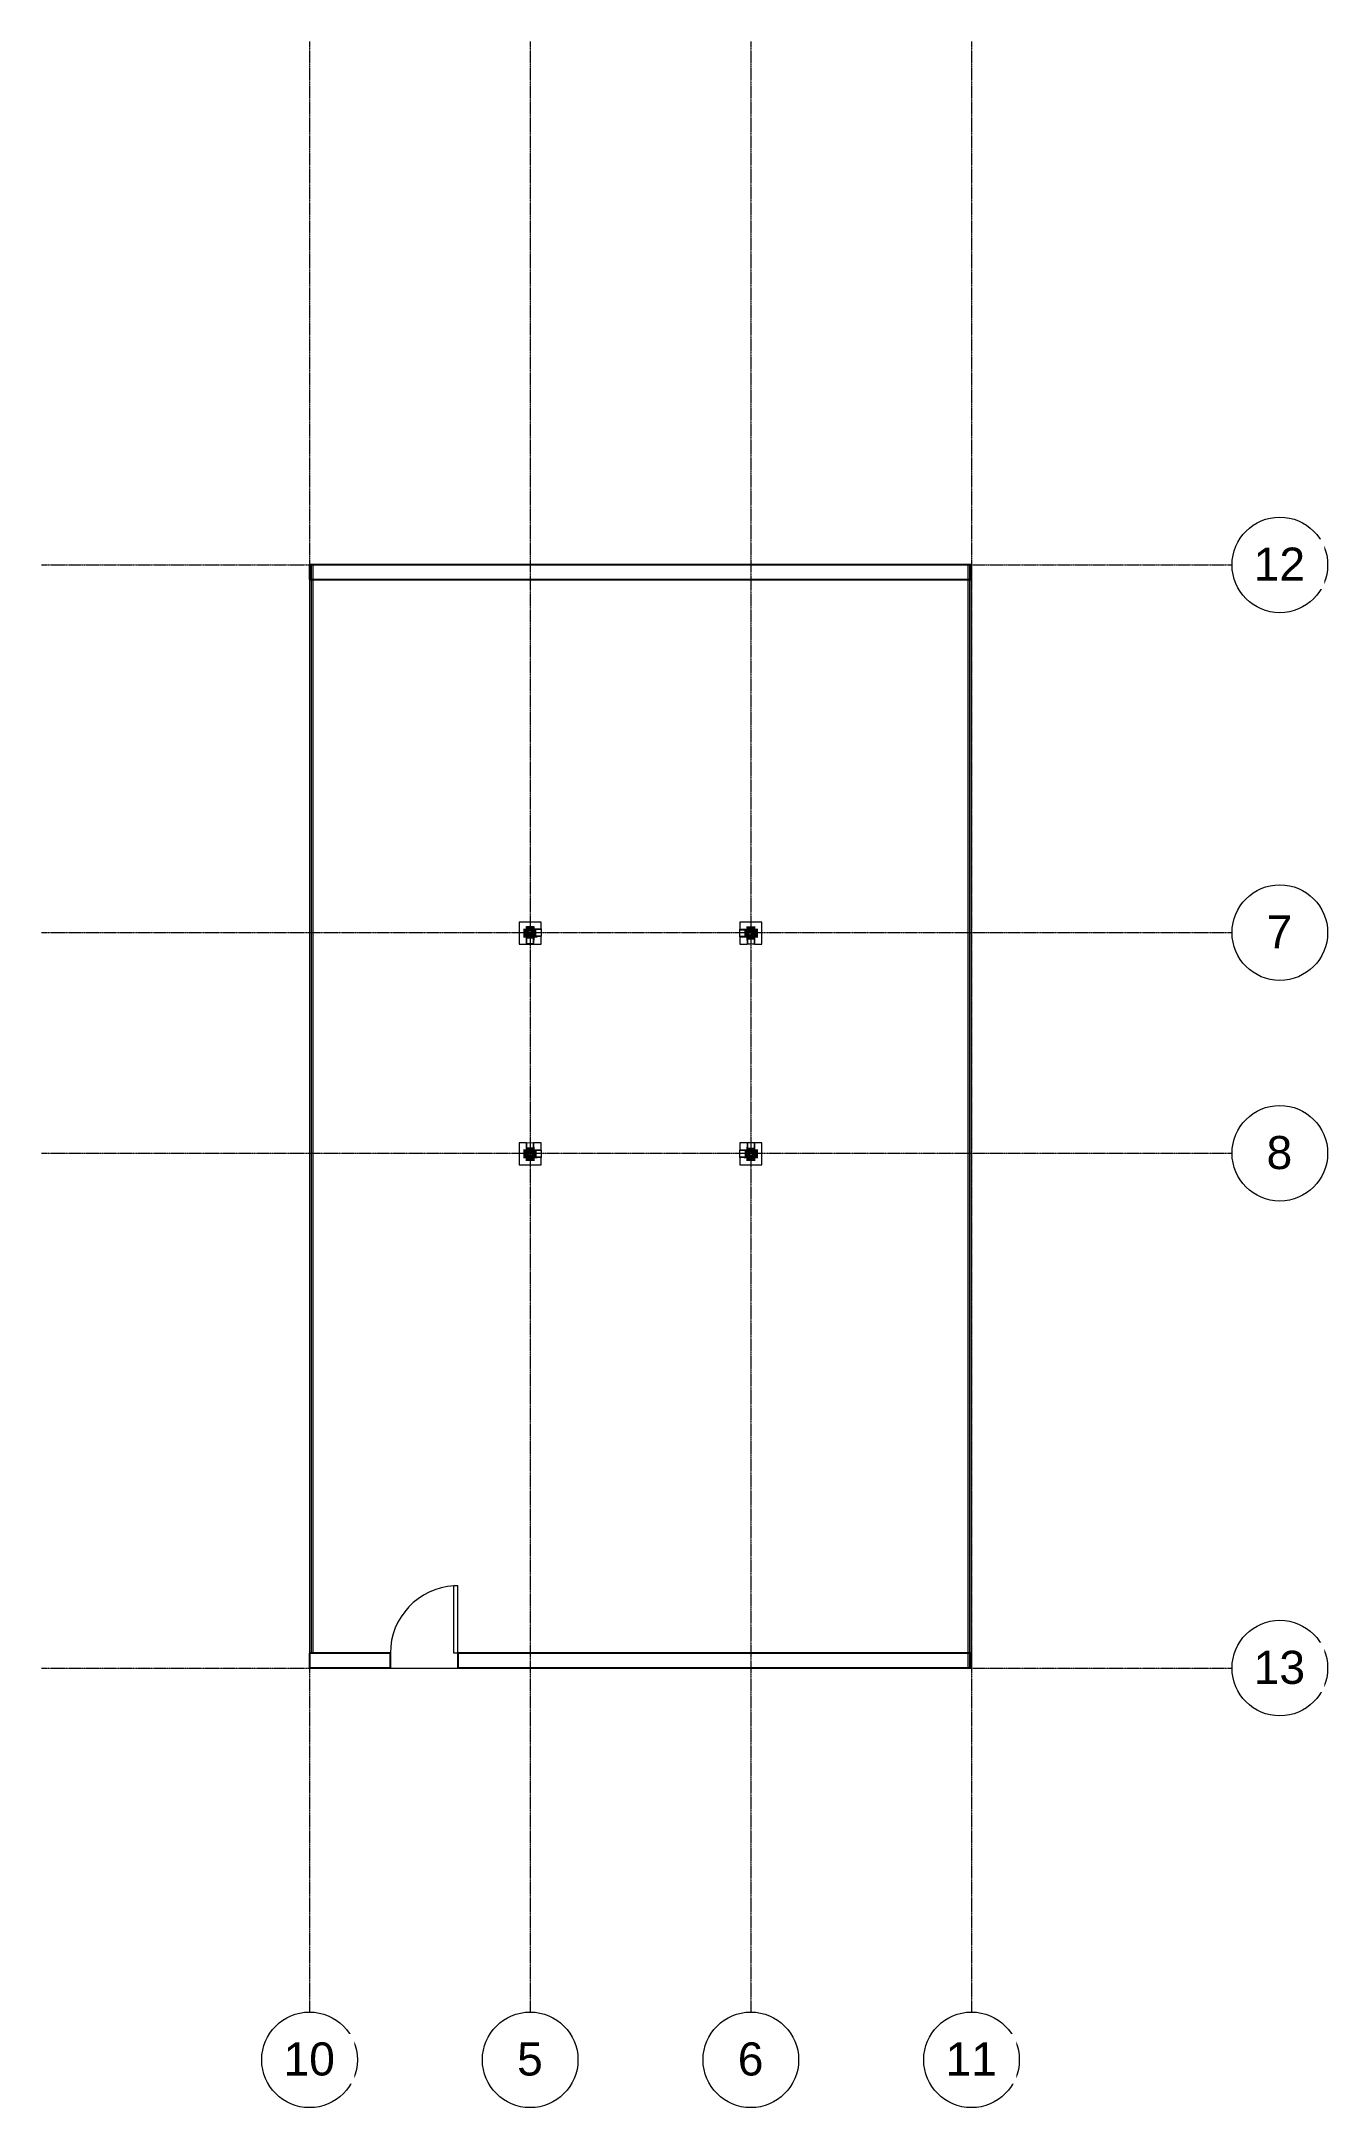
# Model space of a CAD drawing. Header units: millimetres. Extents: x -8908 to 8580, y -7342 to 20754.
import ezdxf

# ---------------------------------------------------------------- set-up
doc = ezdxf.new("R2010")
doc.units = ezdxf.units.MM
doc.linetypes.add('Grid Line', pattern=[22.225, 12.7, -3.175, 3.175, -3.175])
for name, color, linetype, lineweight in [('A-DOOR', 31, 'Continuous', 9), ('A-FLOR', 192, 'Continuous', 9), ('A-GLAZ-CURT', 52, 'Continuous', 9), ('A-WALL', 113, 'Continuous', 9), ('S-COLS', 52, 'Continuous', 9), ('S-COLS-SYMB', 171, 'Continuous', 70), ('S-GRID', 1, 'Continuous', 9), ('S-GRID-IDEN', 1, 'Continuous', 9)]:
    doc.layers.add(name, color=color, linetype=linetype, lineweight=lineweight)
doc.styles.add('Arial', font='arial.ttf', dxfattribs={"height": 450})

# ---------------------------------------------------------------- blocks, each defined once
blk = doc.blocks.new('steel_foundation - B50x50x1_75-303696-Level 1')
at = {"layer": 'S-COLS'}
for p, q in [((150, 150), (-150, 150)), ((-150, 150), (-150, -150)), ((150, 56), (150, 150)), ((-150, -150), (150, -150)), ((150, -150), (150, -44))]:
    blk.add_line(p, q, dxfattribs=at)
at = {"layer": 'S-COLS-SYMB'}
for p, q in [((-60, 60), (-60, -60)), ((-60, 60), (60, 60)), ((60, 60), (60, 57)), ((-60, -60), (-51, -60)), ((49, -60), (60, -60)), ((60, -43), (60, -60))]:
    blk.add_line(p, q, dxfattribs=at)
blk = doc.blocks.new('steel_foundation - B50x50x1_75-V1-Level 1')
at = {"layer": 'S-COLS'}
for p, q in [((150, 150), (-150, 150)), ((-150, 150), (-150, 51)), ((150, -150), (150, 150)), ((-150, -49), (-150, -150)), ((-150, -150), (-50, -150)), ((50, -150), (150, -150))]:
    blk.add_line(p, q, dxfattribs=at)
at = {"layer": 'S-COLS-SYMB'}
for p, q in [((-60, 60), (-60, 51)), ((-60, 60), (60, 60)), ((60, 60), (60, -60)), ((-60, -49), (-60, -60)), ((-60, -60), (-50, -60)), ((50, -60), (60, -60))]:
    blk.add_line(p, q, dxfattribs=at)
blk = doc.blocks.new('steel_foundation - B50x50x1_75-V2-Level 1')
at = {"layer": 'S-COLS'}
for p, q in [((-50, 150), (-150, 150)), ((-150, 150), (-150, 50)), ((150, 150), (50, 150)), ((150, -150), (150, 150)), ((-150, -50), (-150, -150)), ((-150, -150), (150, -150))]:
    blk.add_line(p, q, dxfattribs=at)
at = {"layer": 'S-COLS-SYMB'}
for p, q in [((-60, 60), (-60, 50)), ((-60, 60), (-50, 60)), ((50, 60), (60, 60)), ((60, 60), (60, -60)), ((-60, -50), (-60, -60)), ((-60, -60), (60, -60))]:
    blk.add_line(p, q, dxfattribs=at)
blk = doc.blocks.new('steel_foundation - B50x50x1_75-V3-Level 1')
at = {"layer": 'S-COLS'}
for p, q in [((-51, 150), (-150, 150)), ((-150, 150), (-150, -150)), ((150, 150), (49, 150)), ((150, 50), (150, 150)), ((-150, -150), (150, -150)), ((150, -150), (150, -50))]:
    blk.add_line(p, q, dxfattribs=at)
at = {"layer": 'S-COLS-SYMB'}
for p, q in [((-60, 60), (-60, -60)), ((-60, 60), (-51, 60)), ((49, 60), (60, 60)), ((60, 60), (60, 50)), ((-60, -60), (60, -60)), ((60, -50), (60, -60))]:
    blk.add_line(p, q, dxfattribs=at)
blk = doc.blocks.new('supporter_column_2 - B50x50x1_75-303819-Level 1')
at = {"layer": 'S-COLS'}
for p, q in [((-151, 45), (-151, 50)), ((-51, 50), (-151, 50)), ((-151, -45), (-151, 45)), ((-51, 45), (-151, 45)), ((-51, 50), (-51, 45)), ((-51, 45), (-51, -45)), ((-50, 152), (-45, 152)), ((-50, 152), (-50, 52)), ((-45, 52), (-50, 52)), ((-45, 152), (45, 152)), ((-45, 152), (-45, 52)), ((45, 52), (-45, 52)), ((45, 152), (50, 152)), ((45, 152), (45, 52)), ((50, 52), (45, 52)), ((50, 152), (50, 52)), ((-151, -50), (-151, -45)), ((-51, -45), (-151, -45)), ((-51, -50), (-151, -50)), ((-51, -45), (-51, -50))]:
    blk.add_line(p, q, dxfattribs=at)
at = {"layer": 'S-COLS-SYMB'}
for p, q in [((-50, 50), (-50, -50)), ((-50, 50), (50, 50)), ((50, 50), (50, -50)), ((-50, -50), (50, -50))]:
    blk.add_line(p, q, dxfattribs=at)
blk = doc.blocks.new('M_Single-Flush - 0915 x 2134mm-305102-Level 1')
at = {"layer": 'A-DOOR', "lineweight": 18}
for p, q in [((406, 100), (406, 1015)), ((458, 1015), (406, 1015)), ((458, 100), (458, 1015)), ((458, 100), (406, 100))]:
    blk.add_line(p, q, dxfattribs=at)
at = {"layer": 'A-DOOR'}
blk.add_arc((458, 100), 917, 93.1893, 180, dxfattribs=at)
blk = doc.blocks.new('System Panel - Glazed-307455-Level 1')
at = {"layer": 'A-GLAZ-CURT', "lineweight": 18}
for p, q in [((7499, 50), (-7499, 50)), ((-7499, 50), (-7499, 25)), ((-7499, 25), (7499, 25)), ((7499, 25), (7499, 50))]:
    blk.add_line(p, q, dxfattribs=at)
blk = doc.blocks.new('System Panel - Glazed-308661-Level 1')
at = {"layer": 'A-GLAZ-CURT', "lineweight": 18}
for p, q in [((7399, 49), (-7399, 49)), ((-7399, 49), (-7399, 24)), ((-7399, 24), (7399, 24)), ((7399, 24), (7399, 49))]:
    blk.add_line(p, q, dxfattribs=at)
blk = doc.blocks.new('Grid - M_Grid Head - Circle-11506-Level 1')
at = {"layer": 'S-GRID-IDEN'}
blk.add_circle((0, 0), 6.5, dxfattribs=at)

msp = doc.modelspace()

# ---------------------------------------------------------------- linework, layer by layer
at = {"layer": 'A-FLOR'}
for p, q in [((-5262, 13435), (-5262, -1164)), ((3738, -1164), (3738, 13435)), ((-5262, -1364), (-5262, -1365)), ((-5262, -1365), (3738, -1365)), ((3738, -1365), (3738, -1364))]:
    msp.add_line(p, q, dxfattribs=at)
at = {"layer": 'A-WALL', "lineweight": 25}
for p, q in [((3738, 13635), (-5262, 13635)), ((-5262, 13635), (-5262, 13435)), ((3738, 13435), (3738, 13635)), ((-5262, 13435), (3738, 13435)), ((-4162, -1164), (-5262, -1164)), ((-5262, -1164), (-5262, -1364)), ((-5262, -1364), (-4162, -1364)), ((-4162, -1364), (-4162, -1164)), ((3738, -1164), (-3247, -1164)), ((-3247, -1164), (-3247, -1364)), ((-3247, -1364), (3738, -1364)), ((3738, -1364), (3738, -1164))]:
    msp.add_line(p, q, dxfattribs=at)
at = {"layer": 'S-GRID', "linetype": 'Grid Line'}
for p, q in [((-5262, 20754), (-5262, -6042)), ((-2262, 20754), (-2262, -6042)), ((738, 20754), (738, -6042)), ((3738, 20754), (3738, -6042)), ((-8908, 13635), (7280, 13635)), ((-8908, 8635), (7280, 8635)), ((-8908, 5635), (7280, 5635)), ((-8908, -1365), (7280, -1365))]:
    msp.add_line(p, q, dxfattribs=at)

# ---------------------------------------------------------------- block references
at = {"layer": 'A-DOOR'}
msp.add_blockref('M_Single-Flush - 0915 x 2134mm-305102-Level 1', (-3704, -1264), dxfattribs=at)
at = {"layer": 'A-GLAZ-CURT'}
for name, p, rotation in [('System Panel - Glazed-308661-Level 1', (-5262, 6236), 270), ('System Panel - Glazed-307455-Level 1', (3738, 6136), 89.99999999999991)]:
    msp.add_blockref(name, p, dxfattribs=dict(at, rotation=rotation))
at = {"layer": 'S-COLS'}
for name, p in [('steel_foundation - B50x50x1_75-303696-Level 1', (-2262, 8628)), ('steel_foundation - B50x50x1_75-V1-Level 1', (738, 8628)), ('steel_foundation - B50x50x1_75-V3-Level 1', (-2262, 5628)), ('supporter_column_2 - B50x50x1_75-303819-Level 1', (738, 5628)), ('steel_foundation - B50x50x1_75-V2-Level 1', (738, 5628))]:
    msp.add_blockref(name, p, dxfattribs=at)
for p, rotation in [((-2263, 8635), 179.8883287280543), ((738, 8630), 90.00000000000011), ((-2263, 5628), 270.0601918523415)]:
    msp.add_blockref('supporter_column_2 - B50x50x1_75-303819-Level 1', p, dxfattribs=dict(at, rotation=rotation))
at = {"layer": 'S-GRID-IDEN', "xscale": 99.99999999999991, "yscale": 99.99999999999991, "zscale": 99.99999999999991}
for p, rotation in [((7930, 13635), 269.9999999999994), ((7930, 8635), 269.9999999999994), ((7930, 5635), 269.9999999999994), ((7930, -1365), 269.9999999999994), ((-5262, -6692), 180), ((-2262, -6692), 180), ((738, -6692), 180), ((3738, -6692), 180)]:
    msp.add_blockref('Grid - M_Grid Head - Circle-11506-Level 1', p, dxfattribs=dict(at, rotation=rotation))

# ---------------------------------------------------------------- next in the draw order: texts
at = {"layer": 'S-GRID-IDEN', "char_height": 450, "attachment_point": 1, "style": 'Arial', "bg_fill": 3, "box_fill_scale": 1.25, "bg_fill_color": 9, "bg_fill_true_color": 13158600, "bg_fill_transparency": 0}
for s, insert, width in [('12', (7574, 13870), 849.79), ('7', (7749, 8870), 424.89), ('8', (7749, 5870), 424.89), ('13', (7574, -1130), 849.79), ('10', (-5616, -6455), 849.79), ('5', (-2440, -6455), 424.89), ('6', (560, -6455), 424.89), ('11', (3384, -6455), 849.79)]:
    msp.add_mtext(s, dxfattribs=dict(at, insert=insert, width=width))

doc.saveas('drawing.dxf')
